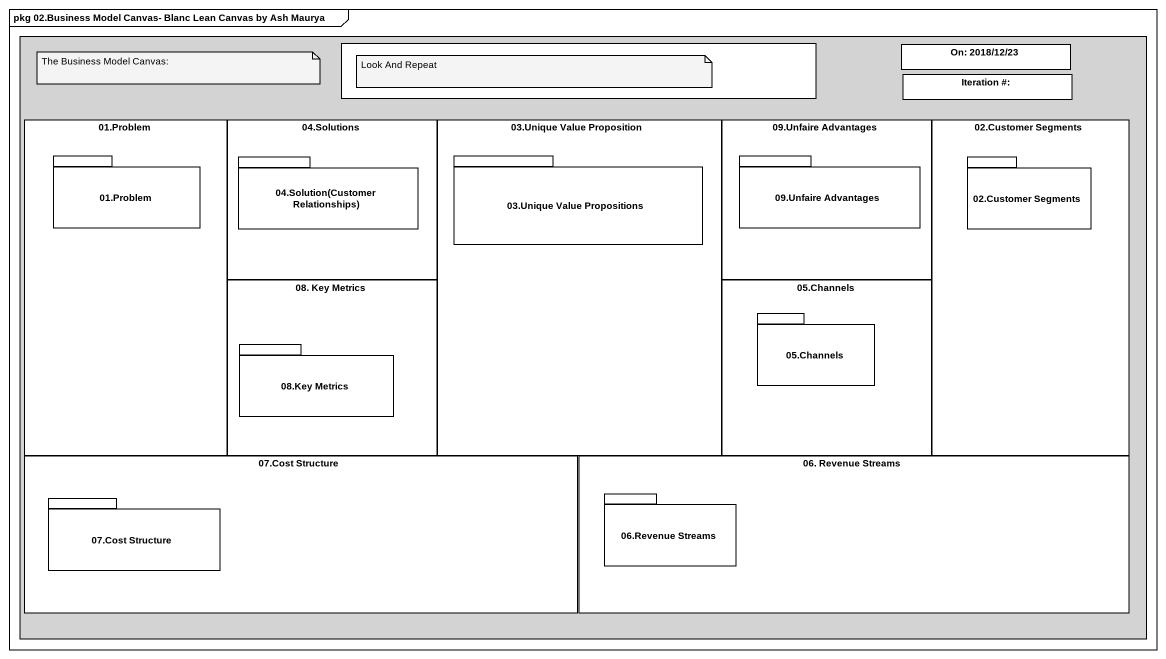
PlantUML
@startuml
mainframe pkg 02.Business Model Canvas- Blanc Lean Canvas by Ash Maurya
rectangle " " as rectangle1 #D3D3D3 {
  rectangle " " as rectangle2 #FFFFFF
  rectangle "On: 2018/12/23" as On_2018_12_23 #FFFFFF
  rectangle "Iteration #:" as Iteration #FFFFFF
  rectangle "01.Problem" as r01_Problem #FFFFFF {
    package "01.Problem" as p01_Problem {
    }
  }
  rectangle "04.Solutions" as r04_Solutions #FFFFFF {
    package "04.Solution(Customer Relationships)" as p04_Solution_Customer {
    }
  }
  rectangle "03.Unique Value Proposition" as r03_Unique_Value_Proposition #FFFFFF {
    package "03.Unique Value Propositions" as p03_Unique_Value_Propositions {
    }
  }
  rectangle "09.Unfaire Advantages" as r09_Unfaire_Advantages #FFFFFF {
    package "09.Unfaire Advantages" as p09_Unfaire_Advantages {
    }
  }
  rectangle "02.Customer Segments" as r02_Customer_Segments #FFFFFF {
    package "02.Customer Segments" as p02_Customer_Segments {
    }
  }
  rectangle "08. Key Metrics" as r08_Key_Metrics #FFFFFF {
    package "08.Key Metrics" as p08_Key_Metrics {
    }
  }
  rectangle "05.Channels" as r05_Channels #FFFFFF {
    package "05.Channels" as p05_Channels {
    }
  }
  rectangle "07.Cost Structure" as r07_Cost_Structure #FFFFFF {
    package "07.Cost Structure" as p07_Cost_Structure {
    }
  }
  rectangle "06. Revenue Streams" as r06_Revenue_Streams #FFFFFF {
    package "06.Revenue Streams" as p06_Revenue_Streams {
    }
  }
}
note as N1
  The Business Model Canvas:
end note
note as N2
  Look And Repeat
end note
@enduml
